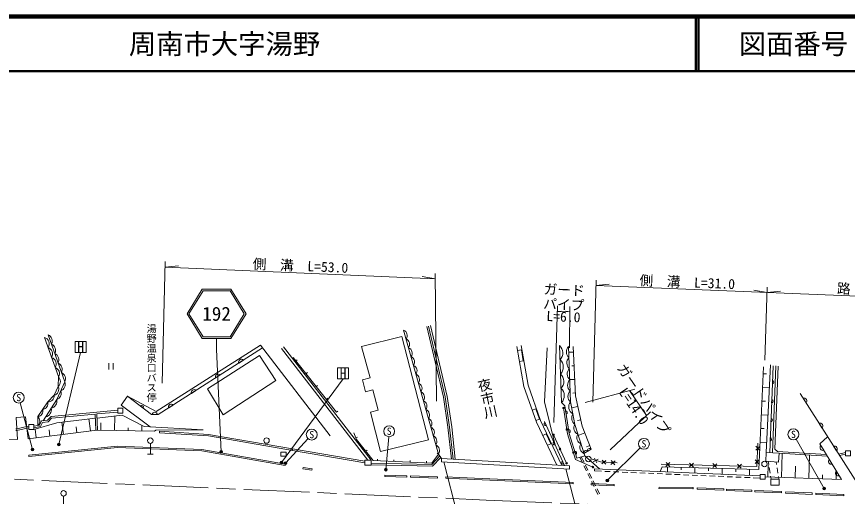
# Model space of a CAD drawing. Units: millimetres, scale not verified. Extents: x 40000 to 680000, y 20000 to 380000.
# Drawn here: x 384488 to 536483, y 292258 to 380000 of the extents above; entities that cross this region are included whole.
import ezdxf
from ezdxf.enums import TextEntityAlignment as Align

# ---------------------------------------------------------------- set-up
doc = ezdxf.new("R2010")
doc.units = ezdxf.units.MM
doc.header["$LTSCALE"] = 1000
doc.linetypes.add('CHAIN', pattern=[18.5, 12, -1.5, 3.5, -1.5])
for name, color, linetype, lineweight in [('M-BGD', 7, 'Continuous', 13), ('M-BMK', 2, 'CHAIN', 13), ('M-STR-HTXT', 7, 'Continuous', 13), ('M-STR-STR1', 1, 'Continuous', 13), ('M-STR-STRC', 7, 'Continuous', 13), ('M-TTL', 2, 'Continuous', 140), ('M-TTL-LINE', 7, 'Continuous', 50)]:
    doc.layers.add(name, color=color, linetype=linetype, lineweight=lineweight)
doc.layers.add('M-BMK-HTXT', color=7, linetype='Continuous')
doc.layers.add('M-TTL-TXT', color=7, linetype='Continuous')
doc.styles.add('@ＭＳ ゴシック', font='')
doc.styles.add('ＭＳ ゴシック', font='')
doc.styles.get('@ＭＳ ゴシック').set_extended_font_data('@MS Gothic')
doc.styles.get('ＭＳ ゴシック').set_extended_font_data('MS Gothic')

msp = doc.modelspace()

# ---------------------------------------------------------------- hatches: boundary and pattern name
at = {"layer": 'M-BGD'}
for points in [[(484401, 308422, -1), (484701, 308422, -1)], [(485019, 304490, -1), (485319, 304490, -1)], [(482562, 303505, -1), (482862, 303505, -1)], [(483755, 300905, -1), (484055, 300905, -1)], [(486203, 300281, -1), (486503, 300281, -1)], [(484949, 298306, -1), (485249, 298306, -1)], [(489778, 297615, -1), (490078, 297615, -1)]]:
    msp.add_hatch(color=256, dxfattribs=at).paths.add_polyline_path(points)
at = {"layer": 'M-STR-HTXT'}
for points in [[(387544, 301045, -0.41421), (387632, 300703, -0.41421), (387289, 300615, -1)], [(392417, 301873, -1), (391978, 301634, -1)], [(422142, 300534, -1), (421703, 300295, -1)], [(433175, 298588, -1), (432736, 298349, -1)], [(433954, 298345, -1), (433454, 298328, -0.41421), (433696, 298586, -0.41421)], [(452228, 297300, -0.41421), (452194, 296948, -0.41421), (451842, 296982, -1)], [(492795, 295269, -1), (492334, 295076, -1)], [(532325, 293946, -1), (532188, 293465, -1)]]:
    msp.add_hatch(color=256, dxfattribs=at).paths.add_polyline_path(points)

# ---------------------------------------------------------------- linework, layer by layer
at = {"layer": 'M-BGD'}
for p, q in [((455301, 322670), (461664, 300003)), ((410408, 307211), (429475, 319425)), ((432929, 319327), (448754, 298888)), ((433325, 319633), (449386, 298888)), ((443043, 307671), (435085, 317686)), ((476836, 319039), (476147, 318918)), ((477182, 317069), (476836, 319039)), ((486370, 318658), (485517, 318618)), ((401333, 316638), (401333, 315438)), ((402133, 316638), (402133, 315438)), ((425139, 316647), (425973, 317182)), ((435578, 317066), (435813, 317252)), ((476493, 316948), (477182, 317069)), ((486487, 316161), (486061, 316140)), ((521639, 300267), (522391, 316318)), ((437444, 314717), (437679, 314904)), ((521105, 314679), (521707, 314651)), ((522266, 300231), (522901, 316128)), ((522765, 300202), (523401, 316108)), ((523194, 300921), (523800, 316092)), ((420892, 313927), (421727, 314462)), ((486605, 313663), (485687, 313620)), ((522794, 313460), (522769, 312835)), ((416470, 311094), (417304, 311629)), ((439311, 312368), (439546, 312555)), ((520990, 312182), (522194, 312126)), ((404782, 310603), (409142, 307263)), ((441177, 310019), (441412, 310206)), ((486723, 311166), (486264, 311144)), ((537877, 295264), (527821, 311078)), ((528382, 310195), (528914, 309359)), ((407160, 308781), (407657, 308400)), ((412316, 308433), (413150, 308967)), ((487161, 308710), (486030, 308468)), ((520875, 309684), (521475, 309657)), ((522655, 309977), (522630, 309352)), ((390825, 306889), (403004, 308037)), ((390902, 306545), (398876, 307296)), ((398994, 304345), (398876, 307296)), ((399176, 307325), (403004, 307685)), ((399293, 304361), (399176, 307325)), ((410408, 307211), (409142, 307263)), ((409280, 307257), (410270, 307217)), ((443043, 307671), (443278, 307857)), ((479492, 308242), (478831, 308010)), ((480155, 306355), (479492, 308242)), ((484933, 307924), (485030, 307306)), ((520760, 307187), (521960, 307132)), ((393041, 303596), (392759, 305833)), ((398002, 304220), (397725, 306417)), ((399879, 304350), (399904, 305684)), ((402378, 304303), (402428, 306971)), ((479495, 306123), (480155, 306355)), ((484732, 297906), (481045, 305936)), ((481385, 305197), (481123, 305766)), ((487686, 306266), (487120, 306145)), ((522516, 306494), (522491, 305869)), ((531296, 305613), (531827, 304777)), ((384321, 304586), (384529, 304629)), ((384529, 304629), (386360, 305010)), ((384548, 304326), (386396, 304711)), ((386360, 305010), (386722, 305086)), ((386396, 304711), (386722, 304779)), ((388080, 302972), (387880, 304559)), ((390560, 303284), (390420, 304403)), ((395521, 303908), (395383, 305007)), ((404878, 304256), (404887, 304769)), ((407377, 304209), (407397, 305236)), ((407809, 305018), (418609, 304454)), ((409951, 304353), (418609, 304454)), ((410610, 303876), (410629, 304176)), ((485472, 304494), (485569, 303876)), ((520646, 304690), (521243, 304662)), ((446584, 302952), (446858, 303072)), ((481387, 303703), (480755, 303402)), ((482247, 301898), (481387, 303703)), ((485099, 298306), (482712, 303505)), ((488419, 303885), (487243, 303421)), ((522377, 303011), (522352, 302386)), ((408962, 301956), (408962, 299956)), ((434942, 300657), (434993, 300952)), ((448186, 298680), (434993, 300952)), ((481615, 301597), (482247, 301898)), ((483019, 301636), (482758, 302205)), ((489337, 301560), (488749, 301327)), ((519709, 300721), (520448, 301395)), ((519741, 301428), (520415, 300689)), ((519924, 297708), (520121, 301994)), ((520531, 302192), (521726, 302137)), ((532154, 300704), (531639, 301550)), ((533960, 301424), (534492, 300588)), ((408462, 299956), (409462, 299956)), ((448186, 298376), (434942, 300657)), ((448358, 300543), (448596, 300726)), ((461664, 300003), (461424, 300183)), ((462252, 299187), (461664, 300003)), ((486592, 300523), (486778, 299925)), ((488301, 298489), (487806, 299498)), ((488419, 299695), (491146, 297271)), ((523687, 300450), (523194, 300921)), ((532621, 299937), (523687, 300450)), ((532811, 299626), (523977, 300133)), ((524425, 295733), (524578, 300098)), ((529422, 295557), (529571, 299812)), ((536144, 300292), (534865, 300001)), ((536144, 299985), (535036, 299732)), ((450499, 298759), (450511, 299059)), ((453496, 298636), (453509, 298936)), ((456494, 298512), (456506, 298812)), ((459491, 298389), (459504, 298689)), ((484637, 298114), (484375, 298683)), ((488022, 298377), (487518, 299405)), ((489006, 297053), (488566, 297951)), ((489995, 298599), (490883, 299059)), ((490668, 298385), (490209, 299273)), ((491570, 298186), (492319, 298849)), ((492275, 298143), (491613, 298892)), ((493225, 298084), (493975, 298746)), ((493931, 298041), (493269, 298790)), ((502428, 298121), (519924, 297708)), ((503285, 297747), (504008, 298437)), ((503991, 297730), (503301, 298454)), ((507599, 297645), (508323, 298335)), ((508306, 297629), (507616, 298352)), ((511856, 297545), (512580, 298235)), ((512563, 297528), (511873, 298252)), ((516359, 297439), (517083, 298129)), ((517066, 297422), (516376, 298145)), ((519596, 298261), (520335, 298935)), ((519628, 298968), (520302, 298229)), ((521926, 295821), (522003, 298003)), ((522094, 298106), (522010, 298643)), ((523518, 298065), (523440, 298561)), ((533693, 298178), (533177, 299025)), ((488727, 296940), (488287, 297838)), ((489432, 295504), (488992, 296402)), ((489711, 295617), (489271, 296514)), ((490228, 296910), (490245, 297310)), ((490228, 296910), (491492, 296855)), ((490245, 297310), (520530, 296001)), ((492091, 296829), (493090, 296786)), ((493690, 296760), (494689, 296717)), ((495288, 296691), (496287, 296648)), ((496887, 296622), (497886, 296579)), ((498485, 296553), (499484, 296510)), ((500084, 296484), (501083, 296441)), ((501682, 296415), (502681, 296372)), ((503594, 297608), (503572, 296734)), ((506093, 297547), (506082, 297110)), ((508592, 297485), (508568, 296518)), ((511091, 297424), (511080, 296940)), ((513591, 297363), (513565, 296302)), ((516090, 297301), (516077, 296771)), ((518589, 297240), (518561, 296087)), ((522342, 296525), (522187, 297513)), ((523766, 296484), (523611, 297472)), ((526923, 295645), (526998, 297772)), ((534419, 295381), (534472, 296899)), ((535005, 296023), (534490, 296870)), ((490137, 294068), (489697, 294966)), ((490416, 294180), (489976, 295078)), ((503281, 296346), (504280, 296303)), ((504879, 296277), (505878, 296234)), ((506478, 296208), (507477, 296165)), ((508076, 296139), (509076, 296096)), ((509675, 296070), (510674, 296027)), ((511273, 296001), (512273, 295958)), ((512872, 295932), (513871, 295889)), ((514470, 295863), (515470, 295820)), ((516069, 295794), (517068, 295751)), ((517667, 295725), (518667, 295682)), ((519266, 295656), (520530, 295601)), ((522520, 295395), (522435, 295933)), ((523937, 295395), (523859, 295892)), ((531920, 295469), (531947, 296228)), ((490842, 292632), (490402, 293529)), ((491121, 292744), (490681, 293642)), ((393074, 292310), (393074, 290310))]:
    msp.add_line(p, q, dxfattribs=at)
for points in [[(464028, 299086), (463406, 304891), (462596, 310413), (459540, 323332)], [(464332, 299069), (463703, 304929), (462891, 310469), (459832, 323401)], [(464737, 299046), (464100, 304980), (463284, 310544), (460221, 323493)], [(388385, 305238), (388352, 306840), (390174, 309525), (391337, 310763), (392115, 312336), (392136, 314153), (389583, 321335)], [(389365, 306103), (391828, 309972), (393289, 313181), (390285, 321817)], [(404782, 310603), (410009, 307778), (429097, 319916), (441842, 303344)], [(483334, 297985), (479596, 305836), (477294, 312383), (476012, 319688)], [(484245, 297933), (480336, 306142), (478071, 312586), (476800, 319826)], [(483022, 301630), (481083, 309548), (481572, 319419)], [(484795, 308800), (484174, 309414), (483816, 319835)], [(486245, 307367), (485827, 309528), (485481, 319665)], [(486322, 319657), (486749, 310628), (487933, 305114), (489598, 300898), (488293, 300094)], [(502255, 296791), (502594, 297633), (520301, 297198), (521163, 315938)], [(404782, 310603), (403645, 308935), (408935, 304960)], [(488419, 299695), (486992, 299236), (485590, 303742), (484795, 308800)], [(399205, 306591), (403794, 307131), (407809, 305018)], [(489928, 297615), (486746, 299016), (485297, 303673), (484551, 308422)], [(486245, 307367), (486623, 305384), (488419, 299695)], [(368348, 302978), (384653, 302652), (384398, 306713), (386142, 306822), (386627, 302790), (399143, 304363), (409719, 304165), (409951, 304353)], [(387622, 305086), (388658, 305292), (389033, 306062), (390116, 306196), (390825, 306889)], [(387622, 304483), (391838, 305725), (398906, 306556)], [(387651, 304786), (388863, 305027), (389231, 305784), (390253, 305911), (390901, 306544)], [(384321, 304282), (384334, 304282), (384548, 304326)], [(434993, 300952), (419609, 303601), (410629, 304176)], [(434942, 300657), (419574, 303303), (410610, 303876)], [(461664, 300003), (460426, 298351), (449714, 298791), (446703, 302680), (446181, 303868)], [(521430, 295838), (535418, 295346), (531452, 301857), (532849, 303171)], [(449386, 298338), (460472, 298077), (461923, 299644)], [(449386, 298038), (460601, 297774), (462102, 299396)], [(489588, 299100), (491290, 298558), (494384, 298367)]]:
    msp.add_lwpolyline(points, dxfattribs=at)
for points in [[(447596, 319649), (454982, 321480), (459871, 302616), (451077, 300467), (449227, 307642), (450664, 308012), (449686, 311747), (448326, 311391), (447766, 313565), (449147, 313919)], [(419396, 311900), (422251, 307180), (431916, 313443), (428950, 318020)], [(403004, 308387), (403904, 308387), (403904, 307487), (403004, 307487)], [(386722, 305383), (387622, 305383), (387622, 304483), (386722, 304483)], [(432835, 300336), (433805, 300336), (433805, 299621), (432835, 299621)], [(521639, 300267), (523977, 300133), (523885, 298535), (521564, 298669)], [(536144, 300589), (537044, 300589), (537044, 299689), (536144, 299689)], [(448186, 298888), (449386, 298888), (449386, 297988), (448186, 297988)], [(520530, 296288), (521430, 296288), (521430, 295388), (520530, 295388)], [(522478, 295395), (523978, 295395), (523978, 294295), (522478, 294295)]]:
    msp.add_lwpolyline(points, close=True, dxfattribs=at)
for centre, radius in [((484551, 308422), 150), ((485169, 304490), 150), ((408962, 302456), 500), ((430221, 302474), 500), ((482712, 303505), 150), ((483905, 300905), 150), ((486353, 300281), 150), ((489088, 299100), 500), ((485099, 298306), 150), ((521308, 298191), 500), ((489928, 297615), 150), ((393074, 292810), 500)]:
    msp.add_circle(centre, radius, dxfattribs=at)
for centre, radius, start, end in [((454843, 321671), 1099, 325.97962, 65.38009), ((389195, 320160), 1237, 327.41356, 71.73042), ((389723, 320654), 1292, 334.13792, 64.21795), ((455296, 320057), 1099, 325.97962, 65.38009), ((389850, 318319), 1237, 327.41356, 71.73042), ((390324, 318927), 1292, 334.13792, 64.21795), ((455749, 318443), 1099, 325.97962, 65.38009), ((482637, 318491), 1788, 315.17158, 48.76262), ((486480, 318684), 1400, 135.53426, 228.36868), ((390924, 317199), 1292, 334.13792, 64.21795), ((456202, 316830), 1099, 325.97962, 65.38009), ((390504, 316477), 1237, 327.41356, 71.73042), ((391525, 315472), 1292, 334.13792, 64.21795), ((425609, 316832), 505, 43.8138, 201.47199), ((456655, 315216), 1099, 325.97962, 65.38009), ((482727, 315886), 1788, 315.17158, 48.76262), ((486549, 316657), 1400, 135.53426, 228.36868), ((391214, 314759), 1104, 326.7118, 72.43217), ((392126, 313745), 1292, 334.13792, 64.21795), ((486619, 314629), 1400, 135.53426, 228.36868), ((391200, 313255), 1297, 314.86704, 43.76878), ((392181, 312717), 1201, 288.31432, 22.73374), ((421362, 314112), 505, 43.8138, 201.47199), ((457108, 313602), 1099, 325.97962, 65.38009), ((482816, 313280), 1788, 315.17158, 48.76262), ((486688, 312602), 1400, 135.53426, 228.36868), ((522727, 313150), 318, 277.60355, 77.82128), ((391064, 311876), 1147, 283.78764, 23.6242), ((416940, 311279), 505, 43.8138, 201.47199), ((457561, 311988), 1099, 325.97962, 65.38009), ((482906, 310675), 1788, 315.17158, 48.76262), ((390265, 310605), 1083, 265.18115, 8.36736), ((391450, 311113), 1201, 288.31432, 22.73374), ((458014, 310374), 1099, 325.97962, 65.38009), ((486757, 310575), 1400, 135.53426, 228.36868), ((528565, 309725), 505, 313.62521, 111.2834), ((389162, 309232), 1054, 275.48591, 16.18075), ((390524, 309688), 1334, 282.74507, 12.29891), ((407376, 308547), 318, 332.43106, 132.64879), ((412786, 308618), 505, 43.8138, 201.47199), ((458467, 308761), 1099, 325.97962, 65.38009), ((486916, 308618), 1420, 140.09927, 241.81033), ((522588, 309667), 318, 277.60355, 77.82128), ((388251, 307889), 1054, 275.48591, 16.18075), ((389515, 308102), 1334, 282.74507, 12.29891), ((409771, 307139), 505, 8.8483, 166.50649), ((458920, 307147), 1099, 325.97962, 65.38009), ((484928, 307607), 318, 288.82323, 89.04097), ((487596, 306597), 1555, 150.33289, 231.25512), ((387653, 306024), 1075, 312.98425, 49.41229), ((459373, 305533), 1099, 325.97962, 65.38009), ((481304, 305504), 318, 124.55398, 284.77171), ((522449, 306184), 318, 277.60355, 77.82128), ((531479, 305143), 505, 313.62521, 111.2834), ((459826, 303919), 1099, 325.97962, 65.38009), ((485467, 304177), 318, 288.82323, 89.04097), ((487660, 304742), 1220, 148.22809, 246.80999), ((460279, 302305), 1099, 325.97962, 65.38009), ((488216, 302979), 1220, 148.22809, 246.80999), ((522310, 302701), 318, 277.60355, 77.82128), ((460663, 300632), 1182, 327.83733, 63.52239), ((482938, 301943), 318, 124.55398, 284.77171), ((488773, 301216), 1220, 148.22809, 246.80999), ((489306, 300642), 389, 41.22037, 202.00807), ((531980, 301178), 505, 132.52173, 290.17993), ((534143, 300953), 505, 313.62521, 111.2834), ((486633, 300208), 318, 297.17402, 97.39176), ((488653, 300240), 389, 41.22037, 202.00807), ((484556, 298421), 318, 124.55398, 284.77171), ((533518, 298652), 505, 132.52173, 290.17993), ((534831, 296497), 505, 132.52173, 290.17993)]:
    msp.add_arc(centre, radius, start, end, dxfattribs=at)
at = {"layer": 'M-BMK'}
msp.add_lwpolyline([(208965, 300413), (235951, 301023), (370610, 295970), (470424, 291588), (570170, 287527)], dxfattribs=at)
at = {"layer": 'M-STR-HTXT'}
for p, q in [((411132, 312942), (411667, 335207)), ((411643, 334207), (414087, 334442)), ((411643, 334207), (461098, 332036)), ((461303, 309679), (461089, 333037)), ((461098, 332036), (458684, 332484)), ((489913, 309459), (490505, 331804)), ((490479, 330804), (492922, 331047)), ((490479, 330804), (571604, 327502)), ((521787, 329530), (519372, 329970)), ((521395, 317179), (521819, 330529)), ((521787, 329530), (524230, 329772)), ((482768, 305780), (483437, 327088)), ((485622, 319441), (485690, 326996)), ((483405, 326088), (484138, 326161)), ((483405, 326088), (485681, 325996)), ((485681, 325996), (484956, 326128)), ((392198, 301753), (396199, 318597)), ((421923, 300414), (421072, 319150)), ((432955, 298468), (444222, 313764)), ((488507, 309447), (497620, 311882)), ((496596, 311608), (499718, 307042)), ((496596, 311608), (497423, 310701)), ((387417, 300830), (385140, 309361)), ((493062, 300742), (500454, 307738)), ((499718, 307042), (499173, 308142)), ((433704, 298336), (437811, 302817)), ((452035, 297141), (452563, 303172)), ((532256, 293706), (527100, 302735)), ((492564, 295172), (498552, 301163))]:
    msp.add_line(p, q, dxfattribs=at)
for centre in [(387417, 300830), (392198, 301753), (421923, 300414), (432955, 298468), (433704, 298336), (452035, 297141), (492564, 295172), (532256, 293706)]:
    msp.add_circle(centre, 250, dxfattribs=at)
at = {"layer": 'M-STR-STR1'}
for p, q in [((462239, 298587), (462252, 299187)), ((462239, 298587), (485629, 297253)), ((462252, 299187), (485663, 297852)), ((465477, 287499), (462675, 298562)), ((487845, 286311), (485002, 297289)), ((485629, 297253), (485663, 297852))]:
    msp.add_line(p, q, dxfattribs=at)
at = {"layer": 'M-STR-STRC'}
for p, q in [((418436, 330150), (415672, 325650)), ((418604, 329850), (416024, 325650)), ((418436, 330150), (423708, 330150)), ((418604, 329850), (423541, 329850)), ((426120, 325650), (423541, 329850)), ((426472, 325650), (423708, 330150)), ((415672, 325650), (418436, 321150)), ((416024, 325650), (418604, 321450)), ((423541, 321450), (426120, 325650)), ((423708, 321150), (426472, 325650)), ((418436, 321150), (423708, 321150)), ((418604, 321450), (423541, 321450)), ((421072, 321150), (421072, 319150)), ((386726, 299546), (386701, 299795)), ((433626, 297893), (433669, 298139)), ((436878, 297319), (436921, 297566)), ((436878, 297319), (438513, 297031)), ((436921, 297566), (438557, 297277)), ((438513, 297031), (438557, 297277)), ((451867, 295907), (451874, 296157)), ((451867, 295907), (455901, 295783)), ((451874, 296157), (455909, 296033)), ((455901, 295783), (455909, 296033)), ((456553, 295763), (456560, 296013)), ((456553, 295763), (461485, 295612)), ((456560, 296013), (461493, 295862)), ((461485, 295612), (461493, 295862)), ((463012, 295565), (463020, 295815)), ((486312, 294539), (486323, 294789)), ((489580, 294390), (489591, 294640)), ((489580, 294390), (493792, 294198)), ((489591, 294640), (493804, 294447)), ((493792, 294198), (493804, 294447)), ((502017, 293690), (502020, 293940)), ((508263, 293631), (508275, 293880)), ((509008, 293596), (509019, 293846)), ((509008, 293596), (513879, 293372)), ((509019, 293846), (513890, 293622)), ((513879, 293372), (513890, 293622)), ((514338, 293351), (514349, 293600)), ((514338, 293351), (519013, 293135)), ((514349, 293600), (519025, 293385)), ((519013, 293135), (519025, 293385)), ((519560, 293110), (519572, 293360)), ((519572, 293360), (524417, 293136)), ((519560, 293110), (524406, 292886)), ((524406, 292886), (524417, 293136)), ((525184, 292851), (525196, 293100)), ((525184, 292851), (530021, 292628)), ((525196, 293100), (530033, 292877)), ((530021, 292628), (530033, 292877)), ((530698, 292596), (530710, 292846)), ((530698, 292596), (535832, 292360)), ((530710, 292846), (535844, 292609)), ((535832, 292360), (535844, 292609))]:
    msp.add_line(p, q, dxfattribs=at)
for points in [[(395199, 318597), (397199, 318597), (397199, 320597), (395199, 320597)], [(443222, 313764), (445222, 313764), (445222, 315764), (443222, 315764)]]:
    msp.add_lwpolyline(points, close=True, dxfattribs=at)
for points in [[(386701, 299795), (402956, 301445), (418388, 300835), (433669, 298139)], [(386726, 299546), (402964, 301195), (418362, 300586), (433626, 297893)], [(463012, 295565), (465514, 295489), (486312, 294539)], [(463020, 295815), (465523, 295739), (486323, 294789)], [(502017, 293690), (508177, 293635), (508263, 293631)], [(502020, 293940), (508184, 293885), (508275, 293880)]]:
    msp.add_lwpolyline(points, dxfattribs=at)
for centre in [(384882, 310327), (438487, 303554), (452651, 304168), (526604, 303603), (499259, 301871)]:
    msp.add_circle(centre, 1000, dxfattribs=at)
at = {"layer": 'M-TTL'}
msp.add_line((680000, 380000), (40000, 380000), dxfattribs=at)
at = {"layer": 'M-TTL-LINE'}
for p, q in [((508747, 380000), (508747, 370000)), ((509247, 380000), (509247, 370000)), ((40000, 370000), (680000, 370000))]:
    msp.add_line(p, q, dxfattribs=at)

# ---------------------------------------------------------------- texts
at = {"layer": 'M-BMK-HTXT', "style": '@ＭＳ ゴシック'}
msp.add_text('湯野温泉口バス停', height=1320, rotation=270, dxfattribs=at).set_placement((409156, 323864), align=Align.MIDDLE_LEFT)
msp.add_text('夜市川', height=1833, rotation=282.51, dxfattribs=at).set_placement((468365, 313523), align=Align.BOTTOM_LEFT)
at = {"layer": 'M-STR-HTXT', "style": 'ＭＳ ゴシック'}
for s, rotation, p in [('側\u3000溝\u3000L=53.0', 357.486, (436364, 332966)), ('側\u3000溝\u3000L=31.0', 357.669, (507128, 329971)), ('路\u3000肩 Con\u3000L=49.0', 357.669, (545762, 328399)), ('ガード', 357.669, (484621, 328561)), ('パイプ', 357.669, (484537, 325887)), ('ガードパイプ', 304.358, (498029, 309237))]:
    msp.add_text(s, height=1833, rotation=rotation, dxfattribs=at).set_placement(p, align=Align.BOTTOM_CENTER)
for s, rotation, p in [('L=6.0', 357.669, (484576, 326041)), ('L=14.0', 304.358, (498186, 309283))]:
    msp.add_text(s, height=1833, rotation=rotation, dxfattribs=at).set_placement(p, align=Align.TOP_CENTER)
at = {"layer": 'M-STR-STRC', "style": 'ＭＳ ゴシック'}
for s, height, p in [('192', 2566, (421072, 325650)), ('H', 1833, (396199, 319597)), ('H', 1833, (444222, 314764)), ('S', 1320, (384882, 310327)), ('S', 1320, (438487, 303554)), ('S', 1320, (452651, 304168)), ('S', 1320, (526604, 303603)), ('S', 1320, (499259, 301871))]:
    msp.add_text(s, height=height, dxfattribs=at).set_placement(p, align=Align.MIDDLE_CENTER)
at = {"layer": 'M-TTL-TXT', "style": 'ＭＳ ゴシック'}
msp.add_text('周南市大字湯野', height=3666, dxfattribs=at).set_placement((405024, 375000), align=Align.MIDDLE_LEFT)
msp.add_text('図面番号', height=3666, dxfattribs=at).set_placement((526622, 375000), align=Align.MIDDLE_CENTER)

doc.saveas('drawing.dxf')
